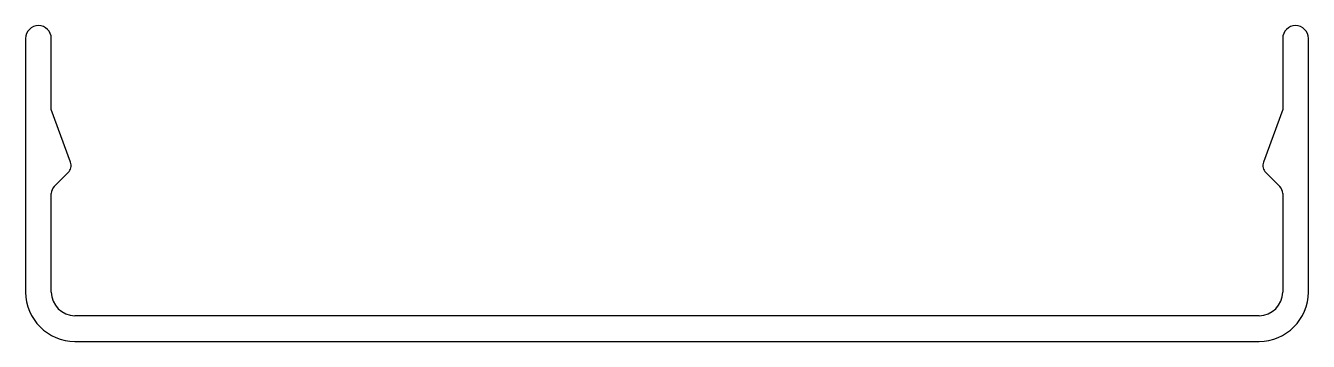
# Model space of a CAD drawing. Extents: x 991.5 to 1056.5, y 1775.7 to 1791.7.
import ezdxf

# ---------------------------------------------------------------- set-up
doc = ezdxf.new("R2010")
doc.units = 0
doc.layers.get('0').update_dxf_attribs({"linetype": 'CONTINUOUS'})

msp = doc.modelspace()

# ---------------------------------------------------------------- linework, layer by layer
for p, q in [((991.506, 1791.044), (991.506, 1778.194)), ((992.806, 1787.436), (992.806, 1791.044)), ((1055.206, 1791.044), (1055.206, 1787.436)), ((1056.506, 1778.194), (1056.506, 1791.044)), ((993.776, 1784.772), (992.806, 1787.436)), ((1055.206, 1787.436), (1054.236, 1784.772)), ((992.953, 1783.54), (993.66, 1784.247)), ((1054.353, 1784.247), (1055.06, 1783.54)), ((992.806, 1778.194), (992.806, 1783.186)), ((1055.206, 1783.186), (1055.206, 1778.194)), ((1054.008, 1776.994), (994.006, 1776.994)), ((994.006, 1775.694), (1054.006, 1775.694))]:
    msp.add_line(p, q)
for centre, radius, start, end in [((992.156, 1791.044), 0.65, 0, 180), ((1055.856, 1791.044), 0.65, 0, 180), ((993.306, 1784.601), 0.5, 315.00034, 19.99993), ((1054.706, 1784.601), 0.5, 160, 224.99982), ((993.306, 1783.186), 0.5, 135.00034, 180), ((1054.706, 1783.186), 0.5, 0.00129, 44.99982), ((994.006, 1778.194), 2.5, 180, 270), ((994.006, 1778.194), 1.2, 180, 270), ((1054.006, 1778.194), 2.5, 270, 0), ((1054.006, 1778.194), 1.2, 270.10461, 0)]:
    msp.add_arc(centre, radius, start, end)

doc.saveas('drawing.dxf')
